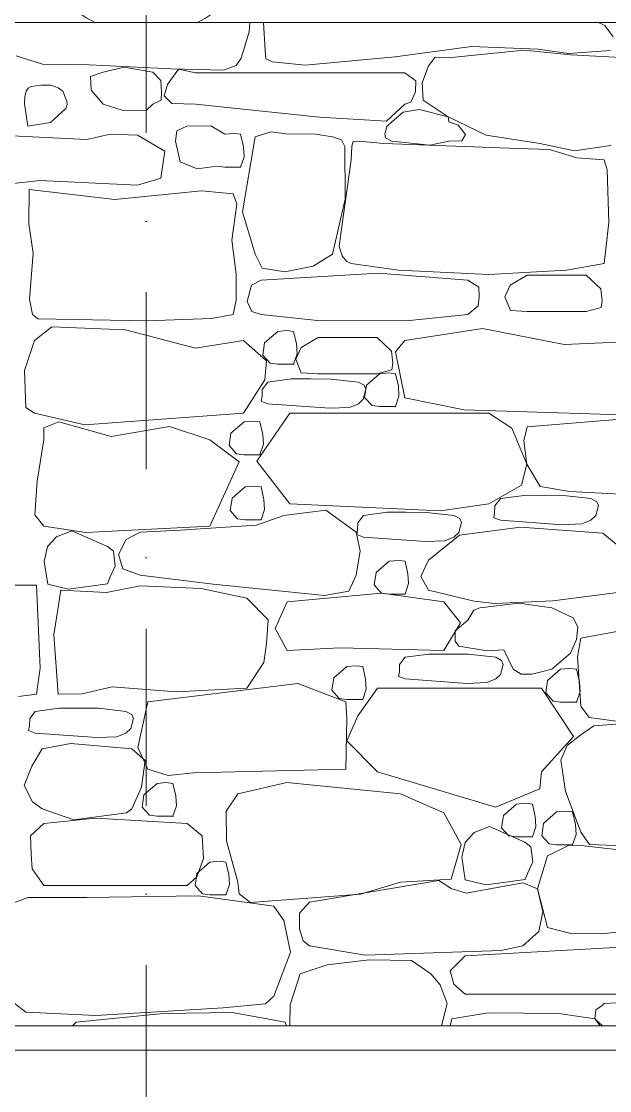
# Model space of a CAD drawing. Header units: millimetres. Extents: x 2399 to 111977, y 1313 to 59551.
# Drawn here: x 40136 to 41307, y 29042 to 31173 of the extents above; entities that cross this region are included whole.
import ezdxf

# ---------------------------------------------------------------- set-up
doc = ezdxf.new("R2010")
doc.units = ezdxf.units.MM
doc.linetypes.add('Штрихпунктирная', pattern=[670.277762, 352.777767, -176.388884, 0, -141.111112])
doc.layers.add('hatch1', color=7, linetype='Continuous', lineweight=20, true_color=0x6a6a6a)
doc.layers.add('main line', color=7, linetype='Continuous', lineweight=13)

# ---------------------------------------------------------------- blocks, each defined once
blk = doc.blocks.new('*X7')
at = {"layer": 'hatch1', "color": 251, "linetype": 'Continuous', "lineweight": 20, "true_color": 0x6a6a6a}
for p, q in [((36462, 7766.6), (36463.2, 7785.2)), ((36490.8, 7785.2), (36494, 7729.5)), ((37170.7, 7779.4), (37157.8, 7785.2)), ((37187.2, 7756.7), (37170.7, 7779.4)), ((36446.4, 7714.3), (36462, 7766.6)), ((36752.7, 7717.1), (36905.1, 7737.6)), ((36905.1, 7737.6), (37038, 7732.3)), ((35997.9, 7718.7), (36050.1, 7702.1)), ((36436.1, 7699.7), (36446.4, 7714.3)), ((36494, 7729.5), (36495.4, 7713.1)), ((36495.4, 7713.1), (36508.8, 7706.7)), ((36573.9, 7700.2), (36752.7, 7717.1)), ((36832.7, 7715.9), (36819.2, 7699)), ((36858.3, 7714.9), (36832.7, 7715.9)), ((37010, 7730), (36858.3, 7714.9)), ((37102.8, 7721), (37010, 7730)), ((37038, 7732.3), (37098, 7723.8)), ((37098, 7723.8), (37181.8, 7729.5)), ((37214.8, 7714.9), (37102.8, 7721)), ((36050.1, 7702.1), (36143.6, 7701.2)), ((36143.6, 7701.2), (36306.5, 7693.2)), ((36213.1, 7696.3), (36171.2, 7686.6)), ((36270.2, 7686.6), (36213.1, 7696.3)), ((36321.3, 7692.1), (36299.2, 7661.5)), ((36306.5, 7693.2), (36410.7, 7690.1)), ((36355.4, 7685.2), (36321.3, 7692.1)), ((36410.7, 7690.1), (36436.1, 7699.7)), ((36508.8, 7706.7), (36573.9, 7700.2)), ((36819.2, 7699), (36806.9, 7665.3)), ((36171.2, 7686.6), (36146.2, 7677.4)), ((36146.2, 7677.4), (36147.3, 7650.6)), ((36285.8, 7669.6), (36270.2, 7686.6)), ((36771.9, 7685.2), (36355.4, 7685.2)), ((36794.1, 7669.3), (36771.9, 7685.2)), ((36021.8, 7654.3), (36017.8, 7648.5)), ((36027.7, 7657.9), (36021.8, 7654.3)), ((36047.4, 7660.6), (36027.7, 7657.9)), ((36066.7, 7660.3), (36047.4, 7660.6)), ((36081.8, 7655.2), (36066.7, 7660.3)), ((36090.8, 7648.5), (36081.8, 7655.2)), ((36147.3, 7650.6), (36171.2, 7622.5)), ((36287.6, 7645.5), (36285.8, 7669.6)), ((36299.2, 7661.5), (36292.5, 7639)), ((36793.4, 7646.9), (36794.1, 7669.3)), ((36806.9, 7665.3), (36808.8, 7630.6)), ((36015.1, 7636.9), (36014.8, 7623.2)), ((36017.8, 7648.5), (36015.1, 7636.9)), ((36097.1, 7633.2), (36090.8, 7648.5)), ((36098.7, 7628.8), (36097.1, 7633.2)), ((36099.5, 7622.1), (36098.7, 7628.8)), ((36270.2, 7622.5), (36286.5, 7630.3)), ((36286.5, 7630.3), (36287.6, 7645.5)), ((36292.5, 7639), (36308.3, 7624.1)), ((36784.2, 7626.3), (36793.4, 7646.9)), ((36808.8, 7630.6), (36858.3, 7597.2)), ((36014.8, 7623.2), (36021.2, 7578.6)), ((36066.1, 7585.9), (36096.7, 7613.7)), ((36096.7, 7613.7), (36099.5, 7622.1)), ((36171.2, 7622.5), (36209.1, 7610.7)), ((36209.1, 7610.7), (36256.6, 7609.6)), ((36256.6, 7609.6), (36270.2, 7622.5)), ((36308.3, 7624.1), (36355.4, 7622.5)), ((36355.4, 7622.5), (36602.4, 7596.6)), ((36735.5, 7588.6), (36771.9, 7622.5)), ((36768.8, 7606.6), (36745.9, 7587.5)), ((36800.8, 7612), (36768.8, 7606.6)), ((36771.9, 7622.5), (36784.2, 7626.3)), ((36858.3, 7597.2), (36800.8, 7612)), ((36020.9, 7578.5), (36066.1, 7585.9)), ((36602.4, 7596.6), (36735.5, 7588.6)), ((36745.9, 7587.5), (36736.4, 7578.3)), ((36858.3, 7597.2), (36934.2, 7560.7)), ((36860.1, 7587.5), (36858.3, 7597.2)), ((36878.5, 7580.5), (36860.1, 7587.5)), ((36317.8, 7569.4), (36315.2, 7548.5)), ((36337.8, 7578.7), (36317.8, 7569.4)), ((36386, 7579.3), (36337.8, 7578.7)), ((36413.4, 7562.5), (36386, 7579.3)), ((36431.9, 7564.1), (36413.4, 7562.5)), ((36445.1, 7562.5), (36431.9, 7564.1)), ((36505.4, 7567.2), (36474.2, 7557.2)), ((36535.8, 7563.5), (36505.4, 7567.2)), ((36736.4, 7578.3), (36732.3, 7563)), ((36893.2, 7562.4), (36878.5, 7580.5)), ((36138.5, 7552.1), (35962, 7560.8)), ((36185.2, 7562.9), (36138.5, 7552.1)), ((36239.4, 7560.8), (36185.2, 7562.9)), ((36293.9, 7529.2), (36239.4, 7560.8)), ((36315.2, 7548.5), (36324.5, 7507.7)), ((36450.9, 7537.4), (36445.1, 7562.5)), ((36474.2, 7557.2), (36448.5, 7408.3)), ((36594.4, 7562.7), (36535.8, 7563.5)), ((36628, 7557.2), (36594.4, 7562.7)), ((36645.9, 7551.8), (36628, 7557.2)), ((36652.7, 7538), (36645.9, 7551.8)), ((36669.5, 7548.4), (36666.4, 7538.7)), ((36680.2, 7548.7), (36669.5, 7548.4)), ((36730.6, 7544.2), (36680.2, 7548.7)), ((36998.2, 7534.5), (36730.6, 7544.2)), ((36732.3, 7563), (36733.3, 7555.5)), ((36733.3, 7555.5), (36745.9, 7548.6)), ((36745.9, 7548.6), (36821.9, 7541)), ((36821.9, 7541), (36860.1, 7548.6)), ((36860.1, 7548.6), (36885.8, 7549.5)), ((36885.8, 7549.5), (36893.2, 7562.4)), ((36934.2, 7560.7), (37041.2, 7544.4)), ((37041.2, 7544.4), (37109.9, 7529.4)), ((36285.8, 7475.2), (36293.9, 7529.2)), ((36452.1, 7517.8), (36450.9, 7537.4)), ((36653.5, 7433.5), (36652.7, 7538)), ((36666.4, 7538.7), (36664.9, 7511.6)), ((37060.5, 7532.1), (36998.2, 7534.5)), ((37115, 7515.8), (37060.5, 7532.1)), ((37109.9, 7529.4), (37182.3, 7540.1)), ((36324.5, 7507.7), (36358.4, 7493.7)), ((36445.1, 7497.1), (36452.1, 7517.8)), ((36664.9, 7511.6), (36644.6, 7364.4)), ((37169.2, 7511.6), (37115, 7515.8)), ((37175.4, 7491.6), (37169.2, 7511.6)), ((36358.4, 7493.7), (36398.4, 7499.1)), ((36398.4, 7499.1), (36413.4, 7497.1)), ((36413.4, 7497.1), (36445.1, 7497.1)), ((37178.6, 7386.5), (37175.4, 7491.6)), ((35962, 7461.4), (36045.1, 7470.7)), ((36045.1, 7470.7), (36239.4, 7461.4)), ((36239.4, 7461.4), (36285.8, 7475.2)), ((36023.7, 7452.4), (36022.9, 7384)), ((36194.3, 7432.8), (36023.7, 7452.4)), ((36367.3, 7449.7), (36194.3, 7432.8)), ((36430.2, 7443.7), (36367.3, 7449.7)), ((36437.8, 7423.1), (36430.2, 7443.7)), ((36427.2, 7351.6), (36437.8, 7423.1)), ((36628, 7323.5), (36653.5, 7433.5)), ((36448.5, 7408.3), (36474.2, 7323.5)), ((36022.9, 7384), (36031.5, 7325.5)), ((37169.2, 7305), (37178.6, 7386.5)), ((36435.9, 7283.5), (36427.2, 7351.6)), ((36644.6, 7364.4), (36641.1, 7339.2)), ((36641.1, 7339.2), (36647.6, 7320.2)), ((36031.5, 7325.5), (36024.3, 7233.7)), ((36474.2, 7323.5), (36488, 7296)), ((36589.7, 7299.9), (36628, 7323.5)), ((36647.6, 7320.2), (36656.6, 7309.2)), ((36656.6, 7309.2), (36664.9, 7305)), ((36488, 7296), (36533.1, 7288.6)), ((36533.1, 7288.6), (36589.7, 7299.9)), ((36664.9, 7305), (36759.7, 7291.8)), ((36759.7, 7291.8), (36939.6, 7283.2)), ((36939.6, 7283.2), (37094.3, 7292)), ((37094.3, 7292), (37169.2, 7305)), ((36436.4, 7231.8), (36435.9, 7283.5)), ((36486, 7272), (36466.9, 7261.9)), ((36719.2, 7285.7), (36486, 7272)), ((36897.9, 7272), (36719.2, 7285.7)), ((36919.3, 7257.7), (36897.9, 7272)), ((37016.1, 7281.9), (36982, 7261.6)), ((37133.6, 7281.9), (37016.1, 7281.9)), ((37162.3, 7254.8), (37133.6, 7281.9)), ((36466.9, 7261.9), (36458.3, 7229.3)), ((36920.3, 7238.8), (36919.3, 7257.7)), ((36982, 7261.6), (36971.5, 7238.3)), ((37165.1, 7230.8), (37162.3, 7254.8)), ((36024.3, 7233.7), (36030.2, 7203.7)), ((36430.2, 7203.7), (36436.4, 7231.8)), ((36458.3, 7229.3), (36467.1, 7209.2)), ((36918.3, 7220.9), (36920.3, 7238.8)), ((36971.5, 7238.3), (36982.5, 7211.6)), ((37162.9, 7217.3), (37165.1, 7230.8)), ((36030.2, 7203.7), (36041.7, 7195.1)), ((36387.1, 7195.6), (36430.2, 7203.7)), ((36467.1, 7209.2), (36486, 7203.4)), ((36486, 7203.4), (36604, 7191)), ((36781.5, 7191.3), (36897.9, 7203.4)), ((36897.9, 7203.4), (36918.3, 7220.9)), ((36982.5, 7211.6), (37016.1, 7209.3)), ((37016.1, 7209.3), (37133.6, 7209.3)), ((37133.6, 7209.3), (37162.9, 7217.3)), ((36041.7, 7195.1), (36258.1, 7190.8)), ((36258.1, 7190.8), (36387.1, 7195.6)), ((36604, 7191), (36781.5, 7191.3)), ((36068.8, 7178.9), (36034.6, 7151.4)), ((36215.5, 7172.9), (36068.8, 7178.9)), ((36355.2, 7136.2), (36215.5, 7172.9)), ((36518.9, 7169.7), (36492.9, 7147.1)), ((36537.3, 7171.4), (36518.9, 7169.7)), ((36550.6, 7169.7), (36537.3, 7171.4)), ((36556.3, 7144.7), (36550.6, 7169.7)), ((36926.6, 7175.2), (36771.9, 7151.4)), ((37089.7, 7143.5), (36926.6, 7175.2)), ((36034.6, 7151.4), (36014.2, 7091.8)), ((36450.9, 7151.4), (36355.2, 7136.2)), ((36496.4, 7111.2), (36450.9, 7151.4)), ((36492.9, 7147.1), (36489.2, 7122.6)), ((36557.6, 7125), (36556.3, 7144.7)), ((36599.3, 7157.8), (36565.3, 7137.5)), ((36716.8, 7157.8), (36599.3, 7157.8)), ((36745.5, 7130.6), (36716.8, 7157.8)), ((36771.9, 7151.4), (36753.7, 7129)), ((37276.2, 7151.4), (37089.7, 7143.5)), ((36489.2, 7122.6), (36503.9, 7106.3)), ((36550.6, 7104.4), (36557.6, 7125)), ((36565.3, 7137.5), (36554.7, 7114.2)), ((36748.4, 7106.7), (36745.5, 7130.6)), ((36753.7, 7129), (36771.9, 7037.2)), ((36493.5, 7073.2), (36496.4, 7111.2)), ((36503.9, 7106.3), (36518.9, 7104.4)), ((36518.9, 7104.4), (36550.6, 7104.4)), ((36554.7, 7114.2), (36565.8, 7087.5)), ((36746.1, 7093.2), (36748.4, 7106.7)), ((36014.2, 7091.8), (36017.1, 7017.8)), ((36546.6, 7075), (36499.3, 7068.8)), ((36584.1, 7075.2), (36546.6, 7075)), ((36565.8, 7087.5), (36599.3, 7085.2)), ((36625, 7074.9), (36584.1, 7075.2)), ((36599.3, 7085.2), (36716.8, 7085.2)), ((36679.6, 7068.8), (36625, 7074.9)), ((36721.8, 7085.4), (36695.7, 7062.8)), ((36716.8, 7085.2), (36746.1, 7093.2)), ((36740.2, 7087), (36721.8, 7085.4)), ((36753.4, 7085.4), (36740.2, 7087)), ((36759.2, 7060.3), (36753.4, 7085.4)), ((36450.9, 7006.9), (36493.5, 7073.2)), ((36488.2, 7054.3), (36487.8, 7040.4)), ((36499.3, 7068.8), (36488.2, 7054.3)), ((36691.3, 7062.4), (36679.6, 7068.8)), ((36689.4, 7034.8), (36694.7, 7054.7)), ((36694.7, 7054.7), (36691.3, 7062.4)), ((36695.7, 7062.8), (36692, 7038.2)), ((36760.4, 7040.7), (36759.2, 7060.3)), ((36487.8, 7040.4), (36486, 7030.5)), ((36679.6, 7025.6), (36689.4, 7034.8)), ((36692, 7038.2), (36706.8, 7022)), ((36753.4, 7020.1), (36760.4, 7040.7)), ((36771.9, 7037.2), (36890.3, 7013.5)), ((36017.1, 7017.8), (36034.6, 7006.9)), ((36486, 7030.5), (36499.3, 7025.6)), ((36499.3, 7025.6), (36622.2, 7016.6)), ((36622.2, 7016.6), (36661.6, 7018.1)), ((36661.6, 7018.1), (36679.6, 7025.6)), ((36706.8, 7022), (36721.8, 7020.1)), ((36721.8, 7020.1), (36753.4, 7020.1)), ((36890.3, 7013.5), (37203.9, 7003.6)), ((36034.6, 7006.9), (36134.9, 6983.9)), ((36083.2, 6989.4), (36052.8, 6977.6)), ((36186.9, 6960.5), (36083.2, 6989.4)), ((36134.9, 6983.9), (36450.9, 7006.9)), ((36451.9, 6989.5), (36425.8, 6966.9)), ((36470.3, 6991.1), (36451.9, 6989.5)), ((36483.6, 6989.5), (36470.3, 6991.1)), ((36542.9, 7006.9), (36477.5, 6910.9)), ((36489.3, 6964.4), (36483.6, 6989.5)), ((36939.6, 7006.9), (36542.9, 7006.9)), ((36985.5, 6977), (36939.6, 7006.9)), ((37253.4, 6999.2), (37016.1, 6979.8)), ((36052.8, 6977.6), (36053, 6953.4)), ((36303.2, 6980.2), (36186.9, 6960.5)), ((36383.9, 6953.4), (36303.2, 6980.2)), ((37014.9, 6905.2), (36985.5, 6977)), ((37016.1, 6979.8), (37009.2, 6951.4)), ((36053, 6953.4), (36039.6, 6871.3)), ((36442.3, 6910.1), (36383.9, 6953.4)), ((36425.8, 6966.9), (36422.2, 6942.3)), ((36490.6, 6944.8), (36489.3, 6964.4)), ((37009.2, 6951.4), (37014.9, 6905.2)), ((36422.2, 6942.3), (36436.9, 6926.1)), ((36436.9, 6926.1), (36451.9, 6924.1)), ((36483.6, 6924.1), (36490.6, 6944.8)), ((36383.9, 6781.4), (36442.3, 6910.1)), ((36451.9, 6924.1), (36483.6, 6924.1)), ((36477.5, 6910.9), (36542.9, 6826)), ((37004.2, 6863.1), (37014.9, 6905.2)), ((37014.9, 6905.2), (37041.6, 6860.4)), ((36039.6, 6871.3), (36035.2, 6804.4)), ((36472.4, 6861.4), (36454, 6859.8)), ((36485.7, 6859.8), (36472.4, 6861.4)), ((36939.6, 6826), (37004.2, 6863.1)), ((36454, 6859.8), (36427.9, 6837.2)), ((36491.4, 6834.8), (36485.7, 6859.8)), ((37009.7, 6843), (36962.4, 6836.8)), ((37047.2, 6843.2), (37009.7, 6843)), ((37041.6, 6860.4), (37100.5, 6850.4)), ((37088, 6842.9), (37047.2, 6843.2)), ((37142.6, 6836.8), (37088, 6842.9)), ((37100.5, 6850.4), (37294.6, 6840.6)), ((36427.9, 6837.2), (36424.3, 6812.7)), ((36492.7, 6815.1), (36491.4, 6834.8)), ((36542.9, 6826), (36843.3, 6811.9)), ((36843.3, 6811.9), (36939.6, 6826)), ((36951.3, 6822.2), (36950.9, 6808.3)), ((36962.4, 6836.8), (36951.3, 6822.2)), ((37154.4, 6830.3), (37142.6, 6836.8)), ((37152.5, 6802.7), (37157.8, 6822.6)), ((37157.8, 6822.6), (37154.4, 6830.3)), ((36035.2, 6804.4), (36053, 6781.4)), ((36424.3, 6812.7), (36439, 6796.4)), ((36531, 6802.8), (36476.9, 6783.9)), ((36485.7, 6794.5), (36492.7, 6815.1)), ((36615, 6813.3), (36531, 6802.8)), ((36675, 6769.5), (36615, 6813.3)), ((36689.5, 6803.1), (36678.4, 6788.6)), ((36736.8, 6809.3), (36689.5, 6803.1)), ((36774.3, 6809.6), (36736.8, 6809.3)), ((36815.2, 6809.2), (36774.3, 6809.6)), ((36869.8, 6803.1), (36815.2, 6809.2)), ((36881.5, 6796.7), (36869.8, 6803.1)), ((36884.9, 6789), (36881.5, 6796.7)), ((36950.9, 6808.3), (36949.1, 6798.4)), ((36949.1, 6798.4), (36962.4, 6793.5)), ((37142.6, 6793.5), (37152.5, 6802.7)), ((36053, 6781.4), (36136.5, 6768.7)), ((36136.5, 6768.7), (36383.9, 6781.4)), ((36476.9, 6783.9), (36324.4, 6773.9)), ((36439, 6796.4), (36454, 6794.5)), ((36454, 6794.5), (36485.7, 6794.5)), ((36678.4, 6788.6), (36678, 6774.7)), ((36879.6, 6769.1), (36884.9, 6789)), ((37002.3, 6779.4), (36881.1, 6763.4)), ((36962.4, 6793.5), (37085.3, 6784.5)), ((37166.6, 6768), (37002.3, 6779.4)), ((37085.3, 6784.5), (37124.7, 6786.1)), ((37124.7, 6786.1), (37142.6, 6793.5)), ((36078.4, 6760.7), (36060.3, 6740.8)), ((36109, 6772.5), (36078.4, 6760.7)), ((36179.7, 6741.4), (36109, 6772.5)), ((36217.3, 6754.8), (36201.6, 6725.1)), ((36245.1, 6769.5), (36217.3, 6754.8)), ((36324.4, 6773.9), (36245.1, 6769.5)), ((36683.3, 6732.4), (36675, 6769.5)), ((36678, 6774.7), (36676.2, 6764.8)), ((36676.2, 6764.8), (36689.5, 6759.9)), ((36689.5, 6759.9), (36812.4, 6750.9)), ((36881.1, 6763.4), (36819.2, 6713.9)), ((36851.8, 6752.4), (36869.8, 6759.9)), ((36869.8, 6759.9), (36879.6, 6769.1)), ((37231.6, 6713.9), (37166.6, 6768)), ((36060.3, 6740.8), (36054, 6711.5)), ((36191.5, 6731.9), (36179.7, 6741.4)), ((36812.4, 6750.9), (36851.8, 6752.4)), ((36054, 6711.5), (36060.7, 6666.2)), ((36195.3, 6701.8), (36191.5, 6731.9)), ((36201.6, 6725.1), (36210.5, 6696.7)), ((36675, 6684.1), (36683.3, 6732.4)), ((36740.9, 6711.8), (36714.8, 6689.2)), ((36759.3, 6713.4), (36740.9, 6711.8)), ((36772.6, 6711.8), (36759.3, 6713.4)), ((36778.3, 6686.7), (36772.6, 6711.8)), ((36819.2, 6713.9), (36803.9, 6681.2)), ((36185.2, 6680.5), (36195.3, 6701.8)), ((36210.5, 6696.7), (36245.1, 6684.1)), ((36180.1, 6666.8), (36185.2, 6680.5)), ((36245.1, 6684.1), (36390.1, 6666)), ((36660.7, 6652.4), (36675, 6684.1)), ((36714.8, 6689.2), (36711.2, 6664.6)), ((36779.6, 6667.1), (36778.3, 6686.7)), ((36803.9, 6681.2), (36819.2, 6654)), ((36038.3, 6664.3), (35906.5, 6664.3)), ((36045.8, 6499), (36038.3, 6664.3)), ((36060.7, 6666.2), (36102.3, 6656.2)), ((36086.7, 6653.8), (36073, 6565.3)), ((36090.5, 6654), (36086.7, 6653)), ((36177.9, 6649.7), (36086.7, 6653.8)), ((36102.3, 6656.2), (36180.1, 6666.8)), ((36245.1, 6662.7), (36177.9, 6649.7)), ((36366.1, 6657.6), (36245.1, 6662.7)), ((36457.7, 6637.9), (36366.1, 6657.6)), ((36390.1, 6666), (36612.1, 6643.5)), ((36725.9, 6648.4), (36537.7, 6630.7)), ((36612.1, 6643.5), (36660.7, 6652.4)), ((36711.2, 6664.6), (36725.9, 6648.4)), ((36725.9, 6648.4), (36740.9, 6646.4)), ((36849.6, 6630.7), (36725.9, 6648.4)), ((36772.6, 6646.4), (36779.6, 6667.1)), ((36819.2, 6654), (36910.2, 6631.9)), ((37067.2, 6632.7), (37231.6, 6654)), ((36500.2, 6595), (36457.7, 6637.9)), ((36537.7, 6630.7), (36514.1, 6577.8)), ((36740.9, 6646.4), (36772.6, 6646.4)), ((36883.1, 6589), (36849.6, 6630.7)), ((36910.2, 6631.9), (36951.4, 6627.5)), ((36999.2, 6628.1), (36921.7, 6618.8)), ((36951.4, 6627.5), (37067.2, 6632.7)), ((37064.9, 6618.8), (36999.2, 6628.1)), ((36909.7, 6614.5), (36897.9, 6594.5)), ((36921.7, 6618.8), (36909.7, 6614.5)), ((37107.5, 6599.2), (37064.9, 6618.8)), ((36496.6, 6548), (36500.2, 6595)), ((36849.6, 6533.8), (36883.1, 6589)), ((36897.9, 6594.5), (36872.5, 6573.2)), ((37116.8, 6580.9), (37107.5, 6599.2)), ((36073, 6565.3), (36081.6, 6447.1)), ((36514.1, 6577.8), (36537.7, 6533.8)), ((36872.5, 6573.2), (36872.4, 6552.5)), ((37113.8, 6555.8), (37116.8, 6580.9)), ((37230.3, 6578.7), (37123, 6558.7)), ((36491, 6510.2), (36496.6, 6548)), ((36872.4, 6552.5), (36879.6, 6542.6)), ((36879.6, 6542.6), (36935.9, 6533)), ((37102.2, 6528.9), (37113.8, 6555.8)), ((37123, 6558.7), (37116.1, 6521)), ((36537.7, 6533.8), (36643.5, 6539.5)), ((36643.5, 6539.5), (36849.6, 6533.8)), ((36772.8, 6520.5), (36761.7, 6505.9)), ((36820.1, 6526.7), (36772.8, 6520.5)), ((36857.6, 6526.9), (36820.1, 6526.7)), ((36898.5, 6526.6), (36857.6, 6526.9)), ((36953.1, 6520.5), (36898.5, 6526.6)), ((36935.9, 6533), (36969.1, 6535.1)), ((36964.8, 6514), (36953.1, 6520.5)), ((36969.1, 6535.1), (36987.6, 6496.6)), ((37064.9, 6496.6), (37102.2, 6528.9)), ((37116.1, 6521), (37123, 6422.7)), ((36038.3, 6447.1), (36045.8, 6499)), ((36457.7, 6459), (36491, 6510.2)), ((36656.6, 6501.8), (36630.5, 6479.2)), ((36675, 6503.4), (36656.6, 6501.8)), ((36688.2, 6501.8), (36675, 6503.4)), ((36694, 6476.7), (36688.2, 6501.8)), ((36761.7, 6505.9), (36761.3, 6492)), ((36962.9, 6486.4), (36968.3, 6506.3)), ((36968.3, 6506.3), (36964.8, 6514)), ((36630.5, 6479.2), (36626.8, 6454.7)), ((36761.3, 6492), (36759.5, 6482.2)), ((36759.5, 6482.2), (36772.8, 6477.2)), ((36772.8, 6477.2), (36895.8, 6468.2)), ((36935.2, 6469.8), (36953.1, 6477.2)), ((36953.1, 6477.2), (36962.9, 6486.4)), ((36987.6, 6496.6), (37004, 6486.9)), ((37004, 6486.9), (37024.9, 6486.9)), ((37024.9, 6486.9), (37044.2, 6491.6)), ((37044.2, 6491.6), (37064.9, 6496.6)), ((37082.5, 6496.6), (37056.5, 6473.9)), ((37100.9, 6498.2), (37082.5, 6496.6)), ((37114.2, 6496.6), (37100.9, 6498.2)), ((37119.9, 6471.5), (37114.2, 6496.6)), ((36129.2, 6447.7), (36189.2, 6461.4)), ((36189.2, 6461.4), (36316.5, 6451.5)), ((36558.8, 6468.3), (36260.3, 6431.3)), ((36316.5, 6451.5), (36457.7, 6459)), ((36654.4, 6431.3), (36558.8, 6468.3)), ((36717.7, 6459), (36678.6, 6403.8)), ((36688.2, 6436.5), (36695.2, 6457.1)), ((36695.2, 6457.1), (36694, 6476.7)), ((37044.5, 6459), (36717.7, 6459)), ((36895.8, 6468.2), (36935.2, 6469.8)), ((37108.1, 6362.6), (37044.5, 6459)), ((37056.5, 6473.9), (37052.8, 6449.4)), ((37121.2, 6451.9), (37119.9, 6471.5)), ((36002.8, 6442.4), (36038.3, 6447.1)), ((36081.1, 6447.1), (36129.2, 6447.7)), ((36626.8, 6454.7), (36641.6, 6438.4)), ((36641.6, 6438.4), (36656.6, 6436.5)), ((36656.6, 6436.5), (36688.2, 6436.5)), ((37052.8, 6449.4), (37067.5, 6433.1)), ((37114.2, 6431.2), (37121.2, 6451.9)), ((36083.3, 6418.8), (36036, 6412.6)), ((36120.8, 6419), (36083.3, 6418.8)), ((36161.7, 6418.7), (36120.8, 6419)), ((36216.3, 6412.6), (36161.7, 6418.7)), ((36260.3, 6431.3), (36240.5, 6340.7)), ((36656.7, 6399.1), (36654.4, 6431.3)), ((37067.5, 6433.1), (37082.5, 6431.2)), ((37082.5, 6431.2), (37114.2, 6431.2)), ((37123, 6422.7), (37139.2, 6400.6)), ((36024.9, 6398.1), (36024.5, 6384.1)), ((36036, 6412.6), (36024.9, 6398.1)), ((36228, 6406.1), (36216.3, 6412.6)), ((36226.1, 6378.6), (36231.4, 6398.4)), ((36231.4, 6398.4), (36228, 6406.1)), ((36654.4, 6297.3), (36656.7, 6399.1)), ((36678.6, 6403.8), (36656.7, 6354)), ((37139.2, 6400.6), (37203, 6392)), ((37328.2, 6397.5), (37148.3, 6384)), ((36024.5, 6384.1), (36022.7, 6374.3)), ((36022.7, 6374.3), (36036, 6369.4)), ((36216.3, 6369.4), (36226.1, 6378.6)), ((37148.3, 6384), (37122.4, 6365.9)), ((36036, 6369.4), (36158.9, 6360.3)), ((36158.9, 6360.3), (36198.3, 6361.9)), ((36198.3, 6361.9), (36216.3, 6369.4)), ((36656.7, 6354), (36717.7, 6292)), ((37044.5, 6292), (37108.1, 6362.6)), ((37122.4, 6365.9), (37095.7, 6344.3)), ((36049.7, 6338.2), (36028.8, 6303.7)), ((36106.5, 6348.5), (36049.7, 6338.2)), ((36228, 6338.2), (36106.5, 6348.5)), ((36254.9, 6315), (36228, 6338.2)), ((36240.5, 6340.7), (36260.3, 6297.3)), ((37095.7, 6344.3), (37083.2, 6315.3)), ((36247.4, 6261.3), (36254.9, 6315)), ((37083.2, 6315.3), (37092.1, 6253.8)), ((36028.8, 6303.7), (36013.8, 6265.2)), ((36260.3, 6297.3), (36300.5, 6284.8)), ((36300.5, 6284.8), (36351.5, 6290.4)), ((36351.5, 6290.4), (36654.4, 6297.3)), ((36717.7, 6292), (36952.4, 6222)), ((37040.8, 6258.3), (37044.5, 6292)), ((36013.8, 6265.2), (36030.2, 6232.5)), ((36278.5, 6269.1), (36252.5, 6246.4)), ((36296.9, 6270.7), (36278.5, 6269.1)), ((36310.2, 6269.1), (36296.9, 6270.7)), ((36315.9, 6244), (36310.2, 6269.1)), ((36537.2, 6270.7), (36439.2, 6248.4)), ((36763.3, 6248.4), (36537.2, 6270.7)), ((36228, 6218.1), (36247.4, 6261.3)), ((36252.5, 6246.4), (36248.8, 6221.9)), ((36317.2, 6224.4), (36315.9, 6244)), ((36439.2, 6248.4), (36416, 6213.7)), ((36849.6, 6210.1), (36763.3, 6248.4)), ((36952.4, 6222), (37040.8, 6258.3)), ((37092.1, 6253.8), (37122.4, 6171.9)), ((36030.2, 6232.5), (36049.7, 6218.1)), ((36248.8, 6221.9), (36263.5, 6205.7)), ((36310.2, 6203.7), (36317.2, 6224.4)), ((36994.5, 6227.9), (36968.5, 6205.3)), ((37013, 6229.5), (36994.5, 6227.9)), ((37026.2, 6227.9), (37013, 6229.5)), ((37032, 6202.8), (37026.2, 6227.9)), ((36049.7, 6218.1), (36112.9, 6196.6)), ((36156.6, 6200.1), (36053, 6189)), ((36112.9, 6196.6), (36217.8, 6210.1)), ((36338.8, 6189), (36156.6, 6200.1)), ((36217.8, 6210.1), (36228, 6218.1)), ((36263.5, 6205.7), (36278.5, 6203.7)), ((36278.5, 6203.7), (36310.2, 6203.7)), ((36416, 6213.7), (36416.8, 6154.8)), ((36884.2, 6147.3), (36849.6, 6210.1)), ((36968.5, 6205.3), (36964.8, 6180.8)), ((37033.2, 6183.2), (37032, 6202.8)), ((37074.4, 6212.1), (37048.4, 6189.4)), ((37092.8, 6213.7), (37074.4, 6212.1)), ((37106.1, 6212.1), (37092.8, 6213.7)), ((37111.9, 6187), (37106.1, 6212.1)), ((36053, 6189), (36026.6, 6164.7)), ((36368.6, 6164.4), (36338.8, 6189)), ((36940.7, 6183.2), (36910.1, 6171.3)), ((37011.4, 6152.1), (36940.7, 6183.2)), ((36964.8, 6180.8), (36979.5, 6164.5)), ((37026.2, 6162.6), (37033.2, 6183.2)), ((37048.4, 6189.4), (37044.7, 6164.9)), ((37113.1, 6167.4), (37111.9, 6187)), ((36026.6, 6164.7), (36027.9, 6128.2)), ((36370.8, 6119.3), (36368.6, 6164.4)), ((36910.1, 6171.3), (36892, 6151.5)), ((36979.5, 6164.5), (36994.5, 6162.6)), ((36994.5, 6162.6), (37026.2, 6162.6)), ((37044.7, 6164.9), (37059.4, 6148.7)), ((37106.1, 6146.7), (37113.1, 6167.4)), ((37122.4, 6171.9), (37139.7, 6147.3)), ((36416.8, 6154.8), (36439.2, 6072.2)), ((36864.3, 6078.1), (36884.2, 6147.3)), ((36892, 6151.5), (36885.7, 6122.1)), ((37023.2, 6142.6), (37011.4, 6152.1)), ((37027, 6112.5), (37023.2, 6142.6)), ((37099.3, 6146.2), (37056.4, 6125)), ((37059.4, 6148.7), (37074.4, 6146.7)), ((37074.4, 6146.7), (37106.1, 6146.7)), ((37123.1, 6145.6), (37099.3, 6146.2)), ((37300.6, 6125), (37123.1, 6145.6)), ((37139.7, 6147.3), (37238.5, 6143.4)), ((36027.9, 6128.2), (36029.9, 6098.6)), ((36357.8, 6082.8), (36370.8, 6119.3)), ((36885.7, 6122.1), (36892.4, 6076.9)), ((37056.4, 6125), (37036.2, 6059.3)), ((36029.9, 6098.6), (36053, 6065.6)), ((36383.9, 6112.4), (36357.9, 6089.8)), ((36402.4, 6114), (36383.9, 6112.4)), ((36415.6, 6112.4), (36402.4, 6114)), ((36421.4, 6087.3), (36415.6, 6112.4)), ((37016.9, 6091.1), (37027, 6112.5)), ((36338.8, 6065.6), (36357.8, 6082.8)), ((36357.9, 6089.8), (36354.2, 6065.3)), ((36422.6, 6067.7), (36421.4, 6087.3)), ((36840, 6075.6), (36582.4, 6032.7)), ((36763.3, 6072.2), (36864.3, 6078.1)), ((36864.6, 6059.6), (36840, 6075.6)), ((36892.4, 6076.9), (36934, 6066.8)), ((36934, 6066.8), (37011.8, 6077.5)), ((37011.8, 6077.5), (37016.9, 6091.1)), ((36053, 6065.6), (36338.8, 6065.6)), ((36354.2, 6065.3), (36369, 6049)), ((36415.6, 6047.1), (36422.6, 6067.7)), ((36439.2, 6072.2), (36442, 6048.8)), ((36683.9, 6048.2), (36763.3, 6072.2)), ((36894.2, 6050.4), (36864.6, 6059.6)), ((37007.5, 6070.9), (36894.2, 6050.4)), ((37036.2, 6059.3), (37007.5, 6070.9)), ((37047, 6013.1), (37036.2, 6059.3)), ((37036.2, 6059.3), (37056.4, 5981.8)), ((36021, 6041.8), (35976.1, 6024.7)), ((36089.4, 6041.8), (36021, 6041.8)), ((36138.6, 6041.8), (36070.3, 6041.8)), ((36361.4, 6045.2), (36138.6, 6041.8)), ((36511.1, 6024.7), (36361.4, 6045.2)), ((36369, 6049), (36383.9, 6047.1)), ((36383.9, 6047.1), (36415.6, 6047.1)), ((36442, 6048.8), (36464.9, 6031.6)), ((36464.9, 6031.6), (36683.9, 6048.2)), ((36582.4, 6032.7), (36562.1, 6010.8)), ((36531.4, 5995.6), (36511.1, 6024.7)), ((36562.1, 6010.8), (36562.6, 5979.3)), ((37039.2, 5974), (37047, 6013.1)), ((36544.1, 5932.5), (36531.4, 5995.6)), ((36562.6, 5979.3), (36569.3, 5955.2)), ((37007.5, 5945.5), (37039.2, 5974)), ((37056.4, 5981.8), (37102.6, 5970.2)), ((37102.6, 5970.2), (37161, 5969.1)), ((37161, 5969.1), (37300.6, 5981.8)), ((36569.3, 5955.2), (36582.4, 5945.5)), ((36582.4, 5945.5), (36693.3, 5927)), ((37401.6, 5954), (36892, 5925.6)), ((36963.7, 5935.8), (37007.5, 5945.5)), ((36511.1, 5845.1), (36544.1, 5932.5)), ((36693.3, 5927), (36963.7, 5935.8)), ((36892, 5925.6), (36862.4, 5895.4)), ((36617.2, 5907.3), (36563.9, 5889.4)), ((36701.3, 5917.6), (36617.2, 5907.3)), ((36785.7, 5915.9), (36701.3, 5917.6)), ((36824, 5889.4), (36785.7, 5915.9)), ((36563.9, 5889.4), (36543.5, 5827.9)), ((36842.7, 5868), (36824, 5889.4)), ((36862.4, 5895.4), (36869.8, 5868.9)), ((36856.3, 5830.7), (36842.7, 5868)), ((36869.8, 5868.9), (36892, 5849.1)), ((35976.1, 5845.1), (36017.4, 5813.2)), ((36494.3, 5830.1), (36511.1, 5845.1)), ((36892, 5849.1), (37401.6, 5849.1)), ((36156.5, 5806.3), (36410.4, 5822.1)), ((36410.4, 5822.1), (36494.3, 5830.1)), ((36543.5, 5827.9), (36543.1, 5786.1)), ((36845.3, 5786.1), (36856.3, 5830.7)), ((37152.7, 5817.9), (37150.7, 5799.6)), ((37165.1, 5826.8), (37152.7, 5817.9)), ((37168.5, 5830.5), (37165.1, 5826.8)), ((37195.6, 5831.8), (37168.5, 5830.5)), ((36017.4, 5813.2), (36156.5, 5806.3)), ((36290.9, 5810.8), (36117.7, 5793)), ((36429, 5812.8), (36290.9, 5810.8)), ((36533.6, 5793), (36429, 5812.8)), ((36865.6, 5799.6), (36862.4, 5786.1)), ((36937.9, 5811.9), (36865.6, 5799.6)), ((37079.1, 5810.5), (36937.9, 5811.9)), ((37150.7, 5799.6), (37079.1, 5810.5)), ((37161.1, 5786.1), (37150.7, 5799.6)), ((37150.7, 5799.6), (37165.8, 5786.1)), ((36117.7, 5793), (36109.9, 5786.1)), ((36536.2, 5786.1), (36533.6, 5793))]:
    blk.add_line(p, q, dxfattribs=at)
for p in [(36445.1, 7497.1), (36550.6, 7104.4), (36753.4, 7020.1), (36483.6, 6924.1), (36485.7, 6794.5), (36772.6, 6646.4), (36688.2, 6436.5), (37114.2, 6431.2), (36310.2, 6203.7), (37026.2, 6162.6), (37106.1, 6146.7), (36415.6, 6047.1)]:
    blk.add_point(p, dxfattribs=at)
blk = doc.blocks.new('Штриховка_4', base_point=(0, 2500))
at = {"layer": 'main line', "color": 7, "linetype": 'Continuous', "lineweight": 13}
for p, q in [((32955.1, 7785.2), (44567.3, 7785.2)), ((44567.3, 5786.1), (32955.1, 5786.1))]:
    blk.add_line(p, q, dxfattribs=at)
at = {"layer": 'hatch1', "color": 251, "linetype": 'Continuous', "lineweight": 20, "true_color": 0x6a6a6a}
blk.add_blockref('*X7', (0, 0), dxfattribs=at)

msp = doc.modelspace()

# ---------------------------------------------------------------- linework, layer by layer
at = {"layer": 'main line', "color": 7, "linetype": 'Штрихпунктирная', "lineweight": 13}
msp.add_line((40384.2044, 39347.662), (40384.2044, 27966.284), dxfattribs=at)
at = {"layer": 'main line', "color": 7, "linetype": 'Continuous', "lineweight": 13}
for p, q in [((48200.1743, 31170.1973), (36854.7223, 31170.1973)), ((49845.2104, 29171.0932), (35985.6637, 29171.0932)), ((36007.9124, 29122.3094), (49782.284, 29122.3094))]:
    msp.add_line(p, q, dxfattribs=at)
msp.add_arc((40384.2044, 31370.4976), 225, 296.7457516, 243.2542484, dxfattribs=at)

# ---------------------------------------------------------------- block references
at = {"layer": 'hatch1', "color": 251, "linetype": 'Continuous', "lineweight": 20, "true_color": 0x6a6a6a}
msp.add_blockref('Штриховка_4', (4127.3381, 25885.0247), dxfattribs=at)

doc.saveas('drawing.dxf')
